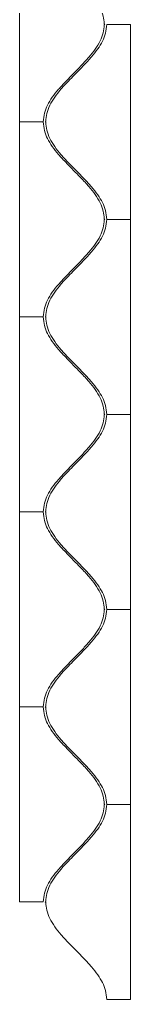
# Model space of a CAD drawing. Header units: millimetres. Extents: x -655 to 655, y -11546 to 11546.
# Drawn here: x -655 to 655, y -11546 to 56 of the extents above; entities that cross this region are included whole.
import ezdxf

# ---------------------------------------------------------------- set-up
doc = ezdxf.new("R2010")
doc.units = ezdxf.units.MM
doc.header["$MEASUREMENT"] = 0
doc.layers.add('layer 1', color=7, linetype='Continuous')

msp = doc.modelspace()

# ---------------------------------------------------------------- linework, layer by layer
at = {"layer": 'layer 1', "color": 250, "lineweight": 20}
for points in [[(-376.8915, -1155.1461), (-376.8915, -1155.1461), (-655.0657, -1155.1461), (-655.0657, -1155.1461), (-655.0657, -1155.1461), (-655.0657, -1155.1461), (-655.0657, 1153.8733), (-655.0657, 1153.8733), (-655.0657, 1153.8733), (-655.0657, 1153.8733), (-655.0657, 1153.8733), (-655.0657, 1153.8733), (-655.0657, 1153.8733), (-655.0657, 1153.8733), (-376.8915, 1153.8733), (-376.8915, 1153.8733), (-376.8915, 1153.8733), (-372.2812, 1118.4511), (-367.6708, 1083.029), (-359.5125, 1049.9792), (-359.5125, 1049.9792), (-351.3543, 1016.9294), (-339.648, 986.2521), (-324.3859, 955.4132), (-324.3859, 955.4132), (-309.1238, 924.5743), (-290.3059, 893.574), (-268.531, 862.4424), (-268.531, 862.4424), (-246.7562, 831.3108), (-222.0246, 800.0481), (-195.1722, 768.6917), (-195.1722, 768.6917), (-168.3198, 737.3353), (-139.3467, 705.8853), (-93.5674, 658.5072), (-93.5674, 658.5072), (-47.7882, 611.1292), (14.7972, 547.8231), (60.7635, 500.242), (60.7635, 500.242), (106.7298, 452.6609), (136.0771, 420.8048), (163.4252, 388.8551), (163.4252, 388.8551), (190.7734, 356.9054), (216.1226, 324.862), (238.6023, 292.6875), (238.6023, 292.6875), (261.0821, 260.513), (280.6924, 228.2073), (296.723, 195.7401), (296.723, 195.7401), (312.7536, 163.2729), (325.2045, 130.6441), (333.5699, 97.8878), (333.5699, 97.8878), (341.5047, 66.8176), (345.9724, 35.6344), (346.1812, 4.4417), (346.1812, 4.4417), (346.1812, 4.4417), (353.8881, -0.6893), (353.8881, -0.6893), (353.8881, -0.6893), (353.8881, -0.6893), (346.1783, -5.9292), (346.1783, -5.9292), (346.1783, -5.9292), (345.9589, -37.4125), (341.3573, -68.6674), (333.5699, -99.1606), (333.5699, -99.1606), (325.2045, -131.9168), (312.7536, -164.5457), (296.723, -197.0129), (296.723, -197.0129), (280.6924, -229.4801), (261.0821, -261.7859), (238.6023, -293.9604), (238.6023, -293.9604), (216.1226, -326.1349), (190.7734, -358.1783), (163.4252, -390.128), (163.4252, -390.128), (136.0771, -422.0777), (106.7298, -453.9337), (76.4098, -485.6882), (76.4098, -485.6882), (46.0899, -517.4428), (14.7972, -549.0959), (-16.4955, -580.7489), (-16.4955, -580.7489), (-47.7882, -612.402), (-79.0809, -644.055), (-109.2138, -675.6065), (-109.2138, -675.6065), (-139.3467, -707.1581), (-168.3198, -738.6081), (-195.1722, -769.9645), (-195.1722, -769.9645), (-222.0246, -801.3209), (-246.7562, -832.5836), (-268.531, -863.7152), (-268.531, -863.7152), (-290.3059, -894.8468), (-309.1238, -925.8472), (-324.3859, -956.686), (-324.3859, -956.686), (-339.648, -987.5249), (-351.3543, -1018.2023), (-359.5125, -1051.252), (-359.5125, -1051.252), (-367.6708, -1084.3018), (-372.2812, -1119.7239), (-376.8915, -1155.1461)], [(376.8915, -2309.7087), (376.8915, -2309.7087), (655.0657, -2309.7087), (655.0657, -2309.7087), (655.0657, -2309.7087), (655.0657, -2309.7087), (655.0657, -0.6893), (655.0657, -0.6893), (655.0657, -0.6893), (655.0657, -0.6893), (655.0657, -0.6893), (655.0657, -0.6893), (655.0657, -0.6893), (655.0657, -0.6893), (376.8915, -0.6893), (376.8915, -0.6893), (376.8915, -0.6893), (372.2812, -36.1115), (367.6708, -71.5336), (359.5125, -104.5834), (359.5125, -104.5834), (351.3543, -137.6332), (339.648, -168.3105), (324.3859, -199.1494), (324.3859, -199.1494), (309.1238, -229.9883), (290.3059, -260.9886), (268.531, -292.1202), (268.531, -292.1202), (246.7562, -323.2518), (222.0246, -354.5145), (195.1722, -385.8709), (195.1722, -385.8709), (168.3198, -417.2273), (139.3467, -448.6773), (93.5674, -496.0554), (93.5674, -496.0554), (47.7882, -543.4334), (-14.7972, -606.7395), (-60.7635, -654.3206), (-60.7635, -654.3206), (-106.7298, -701.9017), (-136.0771, -733.7578), (-163.4252, -765.7075), (-163.4252, -765.7075), (-190.7734, -797.6572), (-216.1226, -829.7006), (-238.6023, -861.8751), (-238.6023, -861.8751), (-261.0821, -894.0496), (-280.6924, -926.3553), (-296.723, -958.8225), (-296.723, -958.8225), (-312.7536, -991.2897), (-325.2045, -1023.9185), (-333.5699, -1056.6748), (-333.5699, -1056.6748), (-341.5047, -1087.745), (-345.9724, -1118.9282), (-346.1812, -1150.1209), (-346.1812, -1150.1209), (-346.1812, -1150.1209), (-353.8881, -1155.2519), (-353.8881, -1155.2519), (-353.8881, -1155.2519), (-353.8881, -1155.2519), (-346.1783, -1160.4918), (-346.1783, -1160.4918), (-346.1783, -1160.4918), (-345.9589, -1191.9751), (-341.3573, -1223.23), (-333.5699, -1253.7232), (-333.5699, -1253.7232), (-325.2045, -1286.4794), (-312.7536, -1319.1083), (-296.723, -1351.5755), (-296.723, -1351.5755), (-280.6924, -1384.0427), (-261.0821, -1416.3485), (-238.6023, -1448.523), (-238.6023, -1448.523), (-216.1226, -1480.6975), (-190.7734, -1512.7409), (-163.4252, -1544.6906), (-163.4252, -1544.6906), (-136.0771, -1576.6403), (-106.7298, -1608.4963), (-76.4098, -1640.2508), (-76.4098, -1640.2508), (-46.0899, -1672.0054), (-14.7972, -1703.6585), (16.4955, -1735.3115), (16.4955, -1735.3115), (47.7882, -1766.9646), (79.0809, -1798.6176), (109.2138, -1830.1691), (109.2138, -1830.1691), (139.3467, -1861.7207), (168.3198, -1893.1707), (195.1722, -1924.5271), (195.1722, -1924.5271), (222.0246, -1955.8835), (246.7562, -1987.1462), (268.531, -2018.2778), (268.531, -2018.2778), (290.3059, -2049.4094), (309.1238, -2080.4098), (324.3859, -2111.2486), (324.3859, -2111.2486), (339.648, -2142.0875), (351.3543, -2172.7649), (359.5125, -2205.8146), (359.5125, -2205.8146), (367.6708, -2238.8644), (372.2812, -2274.2865), (376.8915, -2309.7087)], [(-376.8915, -3464.1655), (-376.8915, -3464.1655), (-655.0657, -3464.1655), (-655.0657, -3464.1655), (-655.0657, -3464.1655), (-655.0657, -3464.1655), (-655.0657, -1155.1461), (-655.0657, -1155.1461), (-655.0657, -1155.1461), (-655.0657, -1155.1461), (-655.0657, -1155.1461), (-655.0657, -1155.1461), (-655.0657, -1155.1461), (-655.0657, -1155.1461), (-376.8915, -1155.1461), (-376.8915, -1155.1461), (-376.8915, -1155.1461), (-372.2812, -1190.5683), (-367.6708, -1225.9904), (-359.5125, -1259.0402), (-359.5125, -1259.0402), (-351.3543, -1292.09), (-339.648, -1322.7673), (-324.3859, -1353.6062), (-324.3859, -1353.6062), (-309.1238, -1384.4451), (-290.3059, -1415.4454), (-268.531, -1446.577), (-268.531, -1446.577), (-246.7562, -1477.7086), (-222.0246, -1508.9713), (-195.1722, -1540.3277), (-195.1722, -1540.3277), (-168.3198, -1571.6841), (-139.3467, -1603.1341), (-93.5674, -1650.5122), (-93.5674, -1650.5122), (-47.7882, -1697.8902), (14.7972, -1761.1963), (60.7635, -1808.7774), (60.7635, -1808.7774), (106.7298, -1856.3585), (136.0771, -1888.2146), (163.4252, -1920.1643), (163.4252, -1920.1643), (190.7734, -1952.114), (216.1226, -1984.1574), (238.6023, -2016.3319), (238.6023, -2016.3319), (261.0821, -2048.5064), (280.6924, -2080.8121), (296.723, -2113.2793), (296.723, -2113.2793), (312.7536, -2145.7465), (325.2045, -2178.3753), (333.5699, -2211.1316), (333.5699, -2211.1316), (341.5047, -2242.2018), (345.9724, -2273.385), (346.1812, -2304.5777), (346.1812, -2304.5777), (346.1812, -2304.5777), (353.8881, -2309.7087), (353.8881, -2309.7087), (353.8881, -2309.7087), (353.8881, -2309.7087), (346.1783, -2314.9486), (346.1783, -2314.9486), (346.1783, -2314.9486), (345.9589, -2346.4319), (341.3573, -2377.6868), (333.5699, -2408.18), (333.5699, -2408.18), (325.2045, -2440.9362), (312.7536, -2473.5651), (296.723, -2506.0323), (296.723, -2506.0323), (280.6924, -2538.4995), (261.0821, -2570.8053), (238.6023, -2602.9798), (238.6023, -2602.9798), (216.1226, -2635.1543), (190.7734, -2667.1977), (163.4252, -2699.1474), (163.4252, -2699.1474), (136.0771, -2731.0971), (106.7298, -2762.9531), (76.4098, -2794.7076), (76.4098, -2794.7076), (46.0899, -2826.4622), (14.7972, -2858.1153), (-16.4955, -2889.7683), (-16.4955, -2889.7683), (-47.7882, -2921.4214), (-79.0809, -2953.0744), (-109.2138, -2984.6259), (-109.2138, -2984.6259), (-139.3467, -3016.1775), (-168.3198, -3047.6275), (-195.1722, -3078.9839), (-195.1722, -3078.9839), (-222.0246, -3110.3403), (-246.7562, -3141.603), (-268.531, -3172.7346), (-268.531, -3172.7346), (-290.3059, -3203.8662), (-309.1238, -3234.8666), (-324.3859, -3265.7054), (-324.3859, -3265.7054), (-339.648, -3296.5443), (-351.3543, -3327.2217), (-359.5125, -3360.2714), (-359.5125, -3360.2714), (-367.6708, -3393.3212), (-372.2812, -3428.7433), (-376.8915, -3464.1655)], [(376.8915, -4618.7281), (376.8915, -4618.7281), (655.0657, -4618.7281), (655.0657, -4618.7281), (655.0657, -4618.7281), (655.0657, -4618.7281), (655.0657, -2309.7087), (655.0657, -2309.7087), (655.0657, -2309.7087), (655.0657, -2309.7087), (655.0657, -2309.7087), (655.0657, -2309.7087), (655.0657, -2309.7087), (655.0657, -2309.7087), (376.8915, -2309.7087), (376.8915, -2309.7087), (376.8915, -2309.7087), (372.2812, -2345.1309), (367.6708, -2380.553), (359.5125, -2413.6028), (359.5125, -2413.6028), (351.3543, -2446.6526), (339.648, -2477.3299), (324.3859, -2508.1688), (324.3859, -2508.1688), (309.1238, -2539.0077), (290.3059, -2570.008), (268.531, -2601.1396), (268.531, -2601.1396), (246.7562, -2632.2712), (222.0246, -2663.5339), (195.1722, -2694.8903), (195.1722, -2694.8903), (168.3198, -2726.2467), (139.3467, -2757.6967), (93.5674, -2805.0748), (93.5674, -2805.0748), (47.7882, -2852.4528), (-14.7972, -2915.7589), (-60.7635, -2963.34), (-60.7635, -2963.34), (-106.7298, -3010.9211), (-136.0771, -3042.7772), (-163.4252, -3074.7269), (-163.4252, -3074.7269), (-190.7734, -3106.6766), (-216.1226, -3138.72), (-238.6023, -3170.8945), (-238.6023, -3170.8945), (-261.0821, -3203.069), (-280.6924, -3235.3747), (-296.723, -3267.8419), (-296.723, -3267.8419), (-312.7536, -3300.3091), (-325.2045, -3332.9379), (-333.5699, -3365.6942), (-333.5699, -3365.6942), (-341.5047, -3396.7644), (-345.9724, -3427.9476), (-346.1812, -3459.1403), (-346.1812, -3459.1403), (-346.1812, -3459.1403), (-353.8881, -3464.2713), (-353.8881, -3464.2713), (-353.8881, -3464.2713), (-353.8881, -3464.2713), (-346.1783, -3469.5112), (-346.1783, -3469.5112), (-346.1783, -3469.5112), (-345.9589, -3500.9945), (-341.3573, -3532.2494), (-333.5699, -3562.7426), (-333.5699, -3562.7426), (-325.2045, -3595.4988), (-312.7536, -3628.1277), (-296.723, -3660.5949), (-296.723, -3660.5949), (-280.6924, -3693.0621), (-261.0821, -3725.3679), (-238.6023, -3757.5424), (-238.6023, -3757.5424), (-216.1226, -3789.7169), (-190.7734, -3821.7603), (-163.4252, -3853.71), (-163.4252, -3853.71), (-136.0771, -3885.6597), (-106.7298, -3917.5157), (-76.4098, -3949.2702), (-76.4098, -3949.2702), (-46.0899, -3981.0248), (-14.7972, -4012.6779), (16.4955, -4044.3309), (16.4955, -4044.3309), (47.7882, -4075.984), (79.0809, -4107.637), (109.2138, -4139.1885), (109.2138, -4139.1885), (139.3467, -4170.7401), (168.3198, -4202.1901), (195.1722, -4233.5465), (195.1722, -4233.5465), (222.0246, -4264.9029), (246.7562, -4296.1656), (268.531, -4327.2972), (268.531, -4327.2972), (290.3059, -4358.4288), (309.1238, -4389.4292), (324.3859, -4420.268), (324.3859, -4420.268), (339.648, -4451.1069), (351.3543, -4481.7843), (359.5125, -4514.834), (359.5125, -4514.834), (367.6708, -4547.8838), (372.2812, -4583.3059), (376.8915, -4618.7281)], [(-376.8915, -5773.1849), (-376.8915, -5773.1849), (-655.0657, -5773.1849), (-655.0657, -5773.1849), (-655.0657, -5773.1849), (-655.0657, -5773.1849), (-655.0657, -3464.1655), (-655.0657, -3464.1655), (-655.0657, -3464.1655), (-655.0657, -3464.1655), (-655.0657, -3464.1655), (-655.0657, -3464.1655), (-655.0657, -3464.1655), (-655.0657, -3464.1655), (-376.8915, -3464.1655), (-376.8915, -3464.1655), (-376.8915, -3464.1655), (-372.2812, -3499.5877), (-367.6708, -3535.0098), (-359.5125, -3568.0596), (-359.5125, -3568.0596), (-351.3543, -3601.1094), (-339.648, -3631.7867), (-324.3859, -3662.6256), (-324.3859, -3662.6256), (-309.1238, -3693.4645), (-290.3059, -3724.4648), (-268.531, -3755.5964), (-268.531, -3755.5964), (-246.7562, -3786.728), (-222.0246, -3817.9907), (-195.1722, -3849.3471), (-195.1722, -3849.3471), (-168.3198, -3880.7035), (-139.3467, -3912.1535), (-93.5674, -3959.5316), (-93.5674, -3959.5316), (-47.7882, -4006.9096), (14.7972, -4070.2157), (60.7635, -4117.7968), (60.7635, -4117.7968), (106.7298, -4165.3779), (136.0771, -4197.234), (163.4252, -4229.1837), (163.4252, -4229.1837), (190.7734, -4261.1334), (216.1226, -4293.1768), (238.6023, -4325.3513), (238.6023, -4325.3513), (261.0821, -4357.5258), (280.6924, -4389.8315), (296.723, -4422.2987), (296.723, -4422.2987), (312.7536, -4454.7659), (325.2045, -4487.3947), (333.5699, -4520.151), (333.5699, -4520.151), (341.5047, -4551.2212), (345.9724, -4582.4044), (346.1812, -4613.5971), (346.1812, -4613.5971), (346.1812, -4613.5971), (353.8881, -4618.7281), (353.8881, -4618.7281), (353.8881, -4618.7281), (353.8881, -4618.7281), (346.1783, -4623.968), (346.1783, -4623.968), (346.1783, -4623.968), (345.9589, -4655.4513), (341.3573, -4686.7062), (333.5699, -4717.1994), (333.5699, -4717.1994), (325.2045, -4749.9556), (312.7536, -4782.5845), (296.723, -4815.0517), (296.723, -4815.0517), (280.6924, -4847.5189), (261.0821, -4879.8247), (238.6023, -4911.9992), (238.6023, -4911.9992), (216.1226, -4944.1737), (190.7734, -4976.2171), (163.4252, -5008.1668), (163.4252, -5008.1668), (136.0771, -5040.1165), (106.7298, -5071.9725), (76.4098, -5103.727), (76.4098, -5103.727), (46.0899, -5135.4816), (14.7972, -5167.1347), (-16.4955, -5198.7877), (-16.4955, -5198.7877), (-47.7882, -5230.4408), (-79.0809, -5262.0938), (-109.2138, -5293.6453), (-109.2138, -5293.6453), (-139.3467, -5325.1969), (-168.3198, -5356.6469), (-195.1722, -5388.0033), (-195.1722, -5388.0033), (-222.0246, -5419.3597), (-246.7562, -5450.6224), (-268.531, -5481.754), (-268.531, -5481.754), (-290.3059, -5512.8856), (-309.1238, -5543.886), (-324.3859, -5574.7248), (-324.3859, -5574.7248), (-339.648, -5605.5637), (-351.3543, -5636.2411), (-359.5125, -5669.2908), (-359.5125, -5669.2908), (-367.6708, -5702.3406), (-372.2812, -5737.7627), (-376.8915, -5773.1849)], [(376.8915, -6927.7475), (376.8915, -6927.7475), (655.0657, -6927.7475), (655.0657, -6927.7475), (655.0657, -6927.7475), (655.0657, -6927.7475), (655.0657, -4618.7281), (655.0657, -4618.7281), (655.0657, -4618.7281), (655.0657, -4618.7281), (655.0657, -4618.7281), (655.0657, -4618.7281), (655.0657, -4618.7281), (655.0657, -4618.7281), (376.8915, -4618.7281), (376.8915, -4618.7281), (376.8915, -4618.7281), (372.2812, -4654.1503), (367.6708, -4689.5724), (359.5125, -4722.6222), (359.5125, -4722.6222), (351.3543, -4755.672), (339.648, -4786.3493), (324.3859, -4817.1882), (324.3859, -4817.1882), (309.1238, -4848.0271), (290.3059, -4879.0274), (268.531, -4910.159), (268.531, -4910.159), (246.7562, -4941.2906), (222.0246, -4972.5533), (195.1722, -5003.9097), (195.1722, -5003.9097), (168.3198, -5035.2661), (139.3467, -5066.7161), (93.5674, -5114.0942), (93.5674, -5114.0942), (47.7882, -5161.4722), (-14.7972, -5224.7783), (-60.7635, -5272.3594), (-60.7635, -5272.3594), (-106.7298, -5319.9405), (-136.0771, -5351.7966), (-163.4252, -5383.7463), (-163.4252, -5383.7463), (-190.7734, -5415.696), (-216.1226, -5447.7394), (-238.6023, -5479.9139), (-238.6023, -5479.9139), (-261.0821, -5512.0884), (-280.6924, -5544.3941), (-296.723, -5576.8613), (-296.723, -5576.8613), (-312.7536, -5609.3285), (-325.2045, -5641.9573), (-333.5699, -5674.7136), (-333.5699, -5674.7136), (-341.5047, -5705.7838), (-345.9724, -5736.967), (-346.1812, -5768.1597), (-346.1812, -5768.1597), (-346.1812, -5768.1597), (-353.8881, -5773.2907), (-353.8881, -5773.2907), (-353.8881, -5773.2907), (-353.8881, -5773.2907), (-346.1783, -5778.5306), (-346.1783, -5778.5306), (-346.1783, -5778.5306), (-345.9589, -5810.0139), (-341.3573, -5841.2688), (-333.5699, -5871.762), (-333.5699, -5871.762), (-325.2045, -5904.5182), (-312.7536, -5937.1471), (-296.723, -5969.6143), (-296.723, -5969.6143), (-280.6924, -6002.0815), (-261.0821, -6034.3873), (-238.6023, -6066.5618), (-238.6023, -6066.5618), (-216.1226, -6098.7363), (-190.7734, -6130.7797), (-163.4252, -6162.7294), (-163.4252, -6162.7294), (-136.0771, -6194.6791), (-106.7298, -6226.5351), (-76.4098, -6258.2896), (-76.4098, -6258.2896), (-46.0899, -6290.0442), (-14.7972, -6321.6973), (16.4955, -6353.3503), (16.4955, -6353.3503), (47.7882, -6385.0034), (79.0809, -6416.6564), (109.2138, -6448.2079), (109.2138, -6448.2079), (139.3467, -6479.7595), (168.3198, -6511.2095), (195.1722, -6542.5659), (195.1722, -6542.5659), (222.0246, -6573.9223), (246.7562, -6605.185), (268.531, -6636.3166), (268.531, -6636.3166), (290.3059, -6667.4482), (309.1238, -6698.4486), (324.3859, -6729.2874), (324.3859, -6729.2874), (339.648, -6760.1263), (351.3543, -6790.8037), (359.5125, -6823.8534), (359.5125, -6823.8534), (367.6708, -6856.9032), (372.2812, -6892.3253), (376.8915, -6927.7475)], [(-376.8915, -8082.2043), (-376.8915, -8082.2043), (-655.0657, -8082.2043), (-655.0657, -8082.2043), (-655.0657, -8082.2043), (-655.0657, -8082.2043), (-655.0657, -5773.1849), (-655.0657, -5773.1849), (-655.0657, -5773.1849), (-655.0657, -5773.1849), (-655.0657, -5773.1849), (-655.0657, -5773.1849), (-655.0657, -5773.1849), (-655.0657, -5773.1849), (-376.8915, -5773.1849), (-376.8915, -5773.1849), (-376.8915, -5773.1849), (-372.2812, -5808.6071), (-367.6708, -5844.0292), (-359.5125, -5877.079), (-359.5125, -5877.079), (-351.3543, -5910.1288), (-339.648, -5940.8061), (-324.3859, -5971.645), (-324.3859, -5971.645), (-309.1238, -6002.4839), (-290.3059, -6033.4842), (-268.531, -6064.6158), (-268.531, -6064.6158), (-246.7562, -6095.7474), (-222.0246, -6127.0101), (-195.1722, -6158.3665), (-195.1722, -6158.3665), (-168.3198, -6189.7229), (-139.3467, -6221.1729), (-93.5674, -6268.551), (-93.5674, -6268.551), (-47.7882, -6315.929), (14.7972, -6379.2351), (60.7635, -6426.8162), (60.7635, -6426.8162), (106.7298, -6474.3973), (136.0771, -6506.2534), (163.4252, -6538.2031), (163.4252, -6538.2031), (190.7734, -6570.1528), (216.1226, -6602.1962), (238.6023, -6634.3707), (238.6023, -6634.3707), (261.0821, -6666.5452), (280.6924, -6698.8509), (296.723, -6731.3181), (296.723, -6731.3181), (312.7536, -6763.7853), (325.2045, -6796.4141), (333.5699, -6829.1704), (333.5699, -6829.1704), (341.5047, -6860.2406), (345.9724, -6891.4238), (346.1812, -6922.6165), (346.1812, -6922.6165), (346.1812, -6922.6165), (353.8881, -6927.7475), (353.8881, -6927.7475), (353.8881, -6927.7475), (353.8881, -6927.7475), (346.1783, -6932.9874), (346.1783, -6932.9874), (346.1783, -6932.9874), (345.9589, -6964.4707), (341.3573, -6995.7256), (333.5699, -7026.2188), (333.5699, -7026.2188), (325.2045, -7058.975), (312.7536, -7091.6039), (296.723, -7124.0711), (296.723, -7124.0711), (280.6924, -7156.5383), (261.0821, -7188.8441), (238.6023, -7221.0186), (238.6023, -7221.0186), (216.1226, -7253.1931), (190.7734, -7285.2365), (163.4252, -7317.1862), (163.4252, -7317.1862), (136.0771, -7349.1359), (106.7298, -7380.9919), (76.4098, -7412.7464), (76.4098, -7412.7464), (46.0899, -7444.501), (14.7972, -7476.1541), (-16.4955, -7507.8071), (-16.4955, -7507.8071), (-47.7882, -7539.4602), (-79.0809, -7571.1132), (-109.2138, -7602.6647), (-109.2138, -7602.6647), (-139.3467, -7634.2163), (-168.3198, -7665.6663), (-195.1722, -7697.0227), (-195.1722, -7697.0227), (-222.0246, -7728.3791), (-246.7562, -7759.6418), (-268.531, -7790.7734), (-268.531, -7790.7734), (-290.3059, -7821.905), (-309.1238, -7852.9054), (-324.3859, -7883.7442), (-324.3859, -7883.7442), (-339.648, -7914.5831), (-351.3543, -7945.2605), (-359.5125, -7978.3102), (-359.5125, -7978.3102), (-367.6708, -8011.36), (-372.2812, -8046.7821), (-376.8915, -8082.2043)], [(376.8915, -9236.7669), (376.8915, -9236.7669), (655.0657, -9236.7669), (655.0657, -9236.7669), (655.0657, -9236.7669), (655.0657, -9236.7669), (655.0657, -6927.7475), (655.0657, -6927.7475), (655.0657, -6927.7475), (655.0657, -6927.7475), (655.0657, -6927.7475), (655.0657, -6927.7475), (655.0657, -6927.7475), (655.0657, -6927.7475), (376.8915, -6927.7475), (376.8915, -6927.7475), (376.8915, -6927.7475), (372.2812, -6963.1697), (367.6708, -6998.5918), (359.5125, -7031.6416), (359.5125, -7031.6416), (351.3543, -7064.6914), (339.648, -7095.3687), (324.3859, -7126.2076), (324.3859, -7126.2076), (309.1238, -7157.0465), (290.3059, -7188.0468), (268.531, -7219.1784), (268.531, -7219.1784), (246.7562, -7250.31), (222.0246, -7281.5727), (195.1722, -7312.9291), (195.1722, -7312.9291), (168.3198, -7344.2855), (139.3467, -7375.7355), (93.5674, -7423.1136), (93.5674, -7423.1136), (47.7882, -7470.4916), (-14.7972, -7533.7977), (-60.7635, -7581.3788), (-60.7635, -7581.3788), (-106.7298, -7628.9599), (-136.0771, -7660.816), (-163.4252, -7692.7657), (-163.4252, -7692.7657), (-190.7734, -7724.7154), (-216.1226, -7756.7588), (-238.6023, -7788.9333), (-238.6023, -7788.9333), (-261.0821, -7821.1078), (-280.6924, -7853.4135), (-296.723, -7885.8807), (-296.723, -7885.8807), (-312.7536, -7918.3479), (-325.2045, -7950.9767), (-333.5699, -7983.733), (-333.5699, -7983.733), (-341.5047, -8014.8032), (-345.9724, -8045.9864), (-346.1812, -8077.1791), (-346.1812, -8077.1791), (-346.1812, -8077.1791), (-353.8881, -8082.3101), (-353.8881, -8082.3101), (-353.8881, -8082.3101), (-353.8881, -8082.3101), (-346.1783, -8087.55), (-346.1783, -8087.55), (-346.1783, -8087.55), (-345.9589, -8119.0333), (-341.3573, -8150.2882), (-333.5699, -8180.7814), (-333.5699, -8180.7814), (-325.2045, -8213.5376), (-312.7536, -8246.1665), (-296.723, -8278.6337), (-296.723, -8278.6337), (-280.6924, -8311.1009), (-261.0821, -8343.4067), (-238.6023, -8375.5812), (-238.6023, -8375.5812), (-216.1226, -8407.7557), (-190.7734, -8439.7991), (-163.4252, -8471.7488), (-163.4252, -8471.7488), (-136.0771, -8503.6985), (-106.7298, -8535.5545), (-76.4098, -8567.309), (-76.4098, -8567.309), (-46.0899, -8599.0636), (-14.7972, -8630.7167), (16.4955, -8662.3697), (16.4955, -8662.3697), (47.7882, -8694.0228), (79.0809, -8725.6758), (109.2138, -8757.2273), (109.2138, -8757.2273), (139.3467, -8788.7789), (168.3198, -8820.2289), (195.1722, -8851.5853), (195.1722, -8851.5853), (222.0246, -8882.9417), (246.7562, -8914.2044), (268.531, -8945.336), (268.531, -8945.336), (290.3059, -8976.4676), (309.1238, -9007.468), (324.3859, -9038.3068), (324.3859, -9038.3068), (339.648, -9069.1457), (351.3543, -9099.8231), (359.5125, -9132.8728), (359.5125, -9132.8728), (367.6708, -9165.9226), (372.2812, -9201.3447), (376.8915, -9236.7669)], [(-376.8915, -10391.2237), (-376.8915, -10391.2237), (-655.0657, -10391.2237), (-655.0657, -10391.2237), (-655.0657, -10391.2237), (-655.0657, -10391.2237), (-655.0657, -8082.2043), (-655.0657, -8082.2043), (-655.0657, -8082.2043), (-655.0657, -8082.2043), (-655.0657, -8082.2043), (-655.0657, -8082.2043), (-655.0657, -8082.2043), (-655.0657, -8082.2043), (-376.8915, -8082.2043), (-376.8915, -8082.2043), (-376.8915, -8082.2043), (-372.2812, -8117.6265), (-367.6708, -8153.0486), (-359.5125, -8186.0984), (-359.5125, -8186.0984), (-351.3543, -8219.1482), (-339.648, -8249.8255), (-324.3859, -8280.6644), (-324.3859, -8280.6644), (-309.1238, -8311.5033), (-290.3059, -8342.5036), (-268.531, -8373.6352), (-268.531, -8373.6352), (-246.7562, -8404.7668), (-222.0246, -8436.0295), (-195.1722, -8467.3859), (-195.1722, -8467.3859), (-168.3198, -8498.7423), (-139.3467, -8530.1923), (-93.5674, -8577.5704), (-93.5674, -8577.5704), (-47.7882, -8624.9484), (14.7972, -8688.2545), (60.7635, -8735.8356), (60.7635, -8735.8356), (106.7298, -8783.4167), (136.0771, -8815.2728), (163.4252, -8847.2225), (163.4252, -8847.2225), (190.7734, -8879.1722), (216.1226, -8911.2156), (238.6023, -8943.3901), (238.6023, -8943.3901), (261.0821, -8975.5646), (280.6924, -9007.8703), (296.723, -9040.3375), (296.723, -9040.3375), (312.7536, -9072.8047), (325.2045, -9105.4335), (333.5699, -9138.1898), (333.5699, -9138.1898), (341.5047, -9169.26), (345.9724, -9200.4432), (346.1812, -9231.6359), (346.1812, -9231.6359), (346.1812, -9231.6359), (353.8881, -9236.7669), (353.8881, -9236.7669), (353.8881, -9236.7669), (353.8881, -9236.7669), (346.1783, -9242.0068), (346.1783, -9242.0068), (346.1783, -9242.0068), (345.9589, -9273.4901), (341.3573, -9304.745), (333.5699, -9335.2382), (333.5699, -9335.2382), (325.2045, -9367.9944), (312.7536, -9400.6233), (296.723, -9433.0905), (296.723, -9433.0905), (280.6924, -9465.5577), (261.0821, -9497.8635), (238.6023, -9530.038), (238.6023, -9530.038), (216.1226, -9562.2125), (190.7734, -9594.2559), (163.4252, -9626.2056), (163.4252, -9626.2056), (136.0771, -9658.1553), (106.7298, -9690.0113), (76.4098, -9721.7658), (76.4098, -9721.7658), (46.0899, -9753.5204), (14.7972, -9785.1735), (-16.4955, -9816.8265), (-16.4955, -9816.8265), (-47.7882, -9848.4796), (-79.0809, -9880.1326), (-109.2138, -9911.6841), (-109.2138, -9911.6841), (-139.3467, -9943.2357), (-168.3198, -9974.6857), (-195.1722, -10006.0421), (-195.1722, -10006.0421), (-222.0246, -10037.3985), (-246.7562, -10068.6612), (-268.531, -10099.7928), (-268.531, -10099.7928), (-290.3059, -10130.9244), (-309.1238, -10161.9248), (-324.3859, -10192.7636), (-324.3859, -10192.7636), (-339.648, -10223.6025), (-351.3543, -10254.2799), (-359.5125, -10287.3296), (-359.5125, -10287.3296), (-367.6708, -10320.3794), (-372.2812, -10355.8015), (-376.8915, -10391.2237)], [(376.8915, -11545.7863), (376.8915, -11545.7863), (655.0657, -11545.7863), (655.0657, -11545.7863), (655.0657, -11545.7863), (655.0657, -11545.7863), (655.0657, -9236.7669), (655.0657, -9236.7669), (655.0657, -9236.7669), (655.0657, -9236.7669), (655.0657, -9236.7669), (655.0657, -9236.7669), (655.0657, -9236.7669), (655.0657, -9236.7669), (376.8915, -9236.7669), (376.8915, -9236.7669), (376.8915, -9236.7669), (372.2812, -9272.1891), (367.6708, -9307.6112), (359.5125, -9340.661), (359.5125, -9340.661), (351.3543, -9373.7108), (339.648, -9404.3881), (324.3859, -9435.227), (324.3859, -9435.227), (309.1238, -9466.0659), (290.3059, -9497.0662), (268.531, -9528.1978), (268.531, -9528.1978), (246.7562, -9559.3294), (222.0246, -9590.5921), (195.1722, -9621.9485), (195.1722, -9621.9485), (168.3198, -9653.3049), (139.3467, -9684.7549), (93.5674, -9732.133), (93.5674, -9732.133), (47.7882, -9779.511), (-14.7972, -9842.8171), (-60.7635, -9890.3982), (-60.7635, -9890.3982), (-106.7298, -9937.9793), (-136.0771, -9969.8354), (-163.4252, -10001.7851), (-163.4252, -10001.7851), (-190.7734, -10033.7348), (-216.1226, -10065.7782), (-238.6023, -10097.9527), (-238.6023, -10097.9527), (-261.0821, -10130.1272), (-280.6924, -10162.4329), (-296.723, -10194.9001), (-296.723, -10194.9001), (-312.7536, -10227.3673), (-325.2045, -10259.9961), (-333.5699, -10292.7524), (-333.5699, -10292.7524), (-341.5047, -10323.8226), (-345.9724, -10355.0058), (-346.1812, -10386.1985), (-346.1812, -10386.1985), (-346.1812, -10386.1985), (-353.8881, -10391.3295), (-353.8881, -10391.3295), (-353.8881, -10391.3295), (-353.8881, -10391.3295), (-346.1783, -10396.5694), (-346.1783, -10396.5694), (-346.1783, -10396.5694), (-345.9589, -10428.0527), (-341.3573, -10459.3076), (-333.5699, -10489.8008), (-333.5699, -10489.8008), (-325.2045, -10522.557), (-312.7536, -10555.1859), (-296.723, -10587.6531), (-296.723, -10587.6531), (-280.6924, -10620.1203), (-261.0821, -10652.4261), (-238.6023, -10684.6006), (-238.6023, -10684.6006), (-216.1226, -10716.7751), (-190.7734, -10748.8185), (-163.4252, -10780.7682), (-163.4252, -10780.7682), (-136.0771, -10812.7179), (-106.7298, -10844.5739), (-76.4098, -10876.3284), (-76.4098, -10876.3284), (-46.0899, -10908.083), (-14.7972, -10939.7361), (16.4955, -10971.3891), (16.4955, -10971.3891), (47.7882, -11003.0422), (79.0809, -11034.6952), (109.2138, -11066.2467), (109.2138, -11066.2467), (139.3467, -11097.7983), (168.3198, -11129.2483), (195.1722, -11160.6047), (195.1722, -11160.6047), (222.0246, -11191.9611), (246.7562, -11223.2238), (268.531, -11254.3554), (268.531, -11254.3554), (290.3059, -11285.487), (309.1238, -11316.4874), (324.3859, -11347.3262), (324.3859, -11347.3262), (339.648, -11378.1651), (351.3543, -11408.8425), (359.5125, -11441.8922), (359.5125, -11441.8922), (367.6708, -11474.942), (372.2812, -11510.3641), (376.8915, -11545.7863)]]:
    msp.add_open_spline(points, degree=3, knots=[0, 0, 0, 0, 0.0333333333, 0.0333333333, 0.0333333333, 0.0333333333, 0.0666666667, 0.0666666667, 0.0666666667, 0.0666666667, 0.1, 0.1, 0.1, 0.1, 0.1333333333, 0.1333333333, 0.1333333333, 0.1333333333, 0.1666666667, 0.1666666667, 0.1666666667, 0.1666666667, 0.2, 0.2, 0.2, 0.2, 0.2333333333, 0.2333333333, 0.2333333333, 0.2333333333, 0.2666666667, 0.2666666667, 0.2666666667, 0.2666666667, 0.3, 0.3, 0.3, 0.3, 0.3333333333, 0.3333333333, 0.3333333333, 0.3333333333, 0.3666666667, 0.3666666667, 0.3666666667, 0.3666666667, 0.4, 0.4, 0.4, 0.4, 0.4333333333, 0.4333333333, 0.4333333333, 0.4333333333, 0.4666666667, 0.4666666667, 0.4666666667, 0.4666666667, 0.5, 0.5, 0.5, 0.5, 0.5333333333, 0.5333333333, 0.5333333333, 0.5333333333, 0.5666666667, 0.5666666667, 0.5666666667, 0.5666666667, 0.6, 0.6, 0.6, 0.6, 0.6333333333, 0.6333333333, 0.6333333333, 0.6333333333, 0.6666666667, 0.6666666667, 0.6666666667, 0.6666666667, 0.7, 0.7, 0.7, 0.7, 0.7333333333, 0.7333333333, 0.7333333333, 0.7333333333, 0.7666666667, 0.7666666667, 0.7666666667, 0.7666666667, 0.8, 0.8, 0.8, 0.8, 0.8333333333, 0.8333333333, 0.8333333333, 0.8333333333, 0.8666666667, 0.8666666667, 0.8666666667, 0.8666666667, 0.9, 0.9, 0.9, 0.9, 0.9333333333, 0.9333333333, 0.9333333333, 0.9333333333, 1, 1, 1, 1], dxfattribs=at)

doc.saveas('drawing.dxf')
